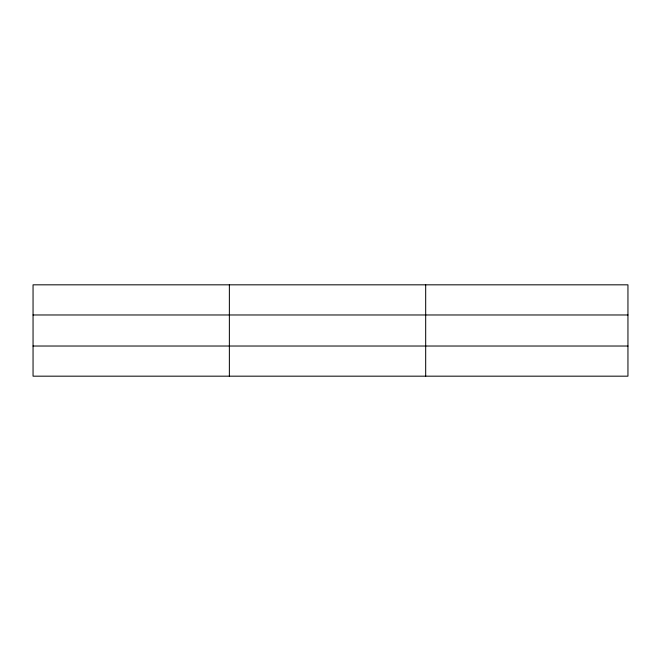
<?xml version="1.0" encoding="UTF-8"?>
<svg xmlns="http://www.w3.org/2000/svg" width="661" height="661" viewBox="0 0 661 661"><rect width="100%" height="100%" fill="white"/><g stroke="black" fill="none" stroke-linecap="round" stroke-linejoin="round"><path stroke-width="0.99" d="M229.367 376.175L229.367 284.825M425.684 376.175L425.684 284.825M627.95 346.025L627.95 376.175L33.05 376.175L33.05 284.825L627.95 284.825L627.95 346.025L33.05 346.025M33.05 314.975L627.95 314.975"/></g></svg>
